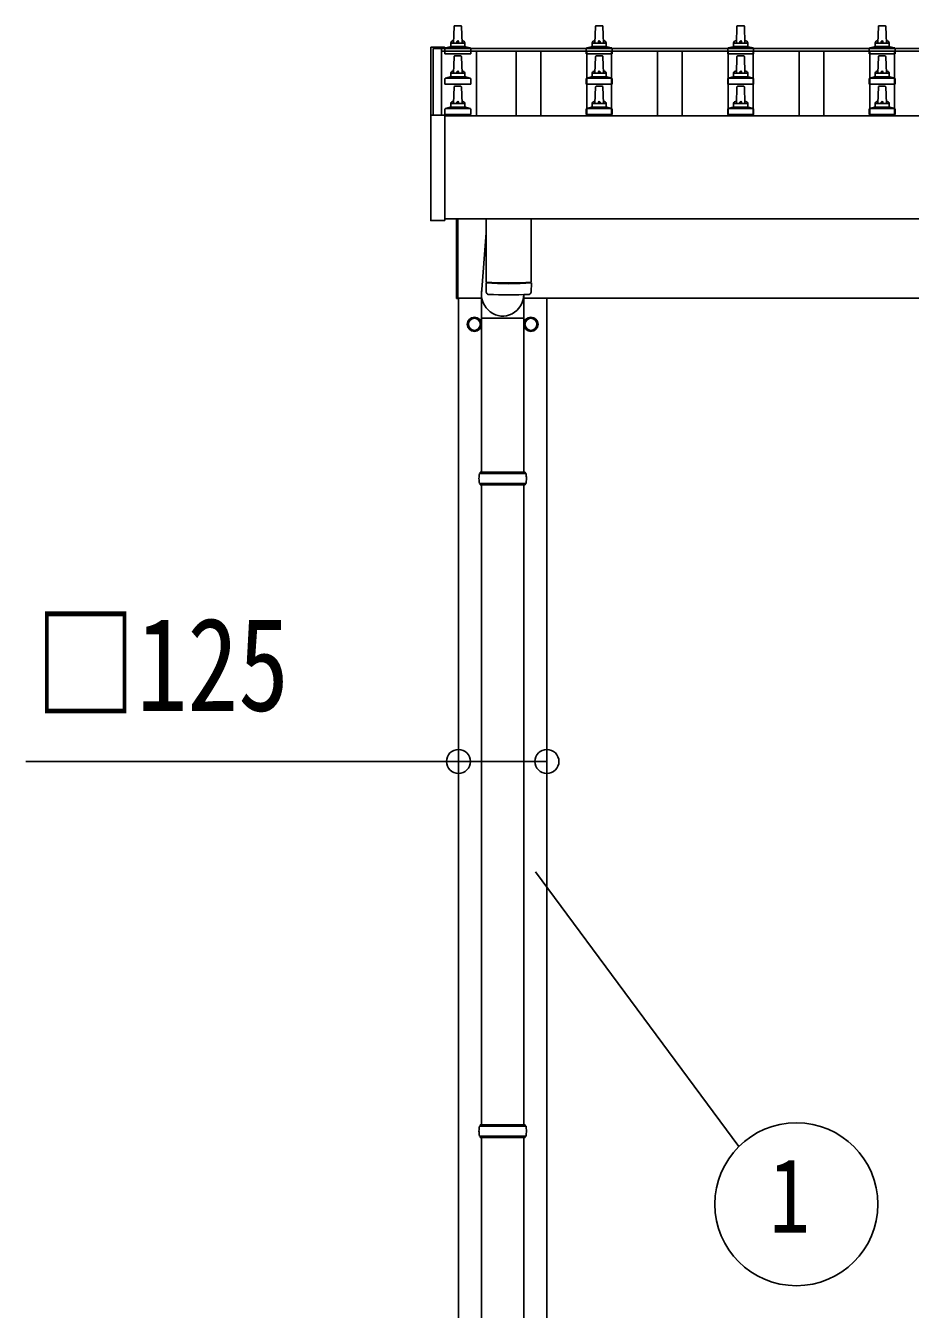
# Model space of a CAD drawing. Units: millimetres, scale not verified. Extents: x -16820 to 16820, y -11880 to 11880.
# Drawn here: x -13380 to -12129, y -2094 to -280 of the extents above; entities that cross this region are included whole.
import ezdxf
from ezdxf.enums import TextEntityAlignment as Align

# ---------------------------------------------------------------- set-up
doc = ezdxf.new("R2010")
doc.units = ezdxf.units.MM
doc.header["$LTSCALE"] = 50
for name, color, linetype in [('0-5_YKK_13', 4, 'Continuous'), ('0-6_YKK_A1', 4, 'Continuous'), ('0-7_YKK_D', 6, 'Continuous')]:
    doc.layers.add(name, color=color, linetype=linetype)
doc.styles.add('ＭＳ ゴシック', font='')
doc.styles.get('ＭＳ ゴシック').set_extended_font_data('MS Gothic')

msp = doc.modelspace()

# ---------------------------------------------------------------- linework, layer by layer
at = {"layer": '0-5_YKK_13'}
for p, q in [((-12774.92, -304.31), (-12774.19, -280.79)), ((-12773.19, -279.81), (-12764.65, -279.81)), ((-12763.65, -280.79), (-12762.92, -304.31)), ((-12574.92, -304.31), (-12574.19, -280.79)), ((-12573.19, -279.81), (-12564.65, -279.81)), ((-12563.65, -280.79), (-12562.92, -304.31)), ((-12374.92, -304.31), (-12374.19, -280.79)), ((-12373.19, -279.81), (-12364.65, -279.81)), ((-12363.65, -280.79), (-12362.92, -304.31)), ((-12174.92, -304.31), (-12174.19, -280.79)), ((-12173.19, -279.81), (-12164.65, -279.81)), ((-12163.65, -280.79), (-12162.92, -304.31)), ((-12778.92, -308.52), (-12778.92, -304.31)), ((-12777.92, -304.31), (-12759.92, -304.31)), ((-12758.92, -308.52), (-12758.92, -304.31)), ((-12578.92, -308.52), (-12578.92, -304.31)), ((-12577.92, -304.31), (-12559.92, -304.31)), ((-12558.92, -308.52), (-12558.92, -304.31)), ((-12378.92, -308.52), (-12378.92, -304.31)), ((-12377.92, -304.31), (-12359.92, -304.31)), ((-12358.92, -308.52), (-12358.92, -304.31)), ((-12178.92, -308.52), (-12178.92, -304.31)), ((-12177.92, -304.31), (-12159.92, -304.31)), ((-12158.92, -308.52), (-12158.92, -304.31)), ((-12807.22, -310.89), (-12807.22, -311.49)), ((-12807.22, -311.49), (-12807.22, -407.06)), ((-12806.22, -310.37), (-12788.22, -310.37)), ((-12787.22, -311.49), (-12787.22, -310.89)), ((-12787.22, -312.11), (-12787.22, -311.49)), ((-12787.17, -319.81), (-12787.17, -312.1)), ((-12750.67, -319.81), (-12787.17, -319.81)), ((-12786.79, -311.31), (-12751.05, -311.31)), ((-12786.41, -311.13), (-12779.69, -309.5)), ((-12779.3, -309.31), (-12758.54, -309.31)), ((-12774.92, -347.17), (-12774.19, -323.64)), ((-12773.19, -322.67), (-12764.65, -322.67)), ((-12763.65, -323.64), (-12762.92, -347.17)), ((-12751.44, -311.13), (-12758.16, -309.5)), ((-12750.67, -319.81), (-12750.67, -312.1)), ((-12587.17, -319.81), (-12587.17, -312.1)), ((-12550.67, -319.81), (-12587.17, -319.81)), ((-12586.79, -311.31), (-12551.05, -311.31)), ((-12586.41, -311.13), (-12579.69, -309.5)), ((-12579.3, -309.31), (-12558.54, -309.31)), ((-12574.92, -347.17), (-12574.19, -323.64)), ((-12573.19, -322.67), (-12564.65, -322.67)), ((-12563.65, -323.64), (-12562.92, -347.17)), ((-12551.44, -311.13), (-12558.16, -309.5)), ((-12550.67, -319.81), (-12550.67, -312.1)), ((-12387.17, -319.81), (-12387.17, -312.1)), ((-12350.67, -319.81), (-12387.17, -319.81)), ((-12386.79, -311.31), (-12351.05, -311.31)), ((-12386.41, -311.13), (-12379.69, -309.5)), ((-12379.3, -309.31), (-12358.54, -309.31)), ((-12374.92, -347.17), (-12374.19, -323.64)), ((-12373.19, -322.67), (-12364.65, -322.67)), ((-12363.65, -323.64), (-12362.92, -347.17)), ((-12351.44, -311.13), (-12358.16, -309.5)), ((-12350.67, -319.81), (-12350.67, -312.1)), ((-12187.17, -319.81), (-12187.17, -312.1)), ((-12150.67, -319.81), (-12187.17, -319.81)), ((-12186.79, -311.31), (-12151.05, -311.31)), ((-12186.41, -311.13), (-12179.69, -309.5)), ((-12179.3, -309.31), (-12158.54, -309.31)), ((-12174.92, -347.17), (-12174.19, -323.64)), ((-12173.19, -322.67), (-12164.65, -322.67)), ((-12163.65, -323.64), (-12162.92, -347.17)), ((-12151.44, -311.13), (-12158.16, -309.5)), ((-12150.67, -319.81), (-12150.67, -312.1)), ((-12787.17, -362.67), (-12787.17, -354.95)), ((-12750.67, -362.67), (-12787.17, -362.67)), ((-12786.79, -354.17), (-12751.05, -354.17)), ((-12786.41, -353.98), (-12779.69, -352.35)), ((-12779.3, -352.17), (-12758.54, -352.17)), ((-12778.92, -351.38), (-12778.92, -347.17)), ((-12777.92, -347.17), (-12759.92, -347.17)), ((-12758.92, -351.38), (-12758.92, -347.17)), ((-12751.44, -353.98), (-12758.16, -352.35)), ((-12750.67, -362.67), (-12750.67, -354.95)), ((-12587.17, -362.67), (-12587.17, -354.95)), ((-12550.67, -362.67), (-12587.17, -362.67)), ((-12586.79, -354.17), (-12551.05, -354.17)), ((-12586.41, -353.98), (-12579.69, -352.35)), ((-12579.3, -352.17), (-12558.54, -352.17)), ((-12578.92, -351.38), (-12578.92, -347.17)), ((-12577.92, -347.17), (-12559.92, -347.17)), ((-12558.92, -351.38), (-12558.92, -347.17)), ((-12551.44, -353.98), (-12558.16, -352.35)), ((-12550.67, -362.67), (-12550.67, -354.95)), ((-12387.17, -362.67), (-12387.17, -354.95)), ((-12350.67, -362.67), (-12387.17, -362.67)), ((-12386.79, -354.17), (-12351.05, -354.17)), ((-12386.41, -353.98), (-12379.69, -352.35)), ((-12379.3, -352.17), (-12358.54, -352.17)), ((-12378.92, -351.38), (-12378.92, -347.17)), ((-12377.92, -347.17), (-12359.92, -347.17)), ((-12358.92, -351.38), (-12358.92, -347.17)), ((-12351.44, -353.98), (-12358.16, -352.35)), ((-12350.67, -362.67), (-12350.67, -354.95)), ((-12187.17, -362.67), (-12187.17, -354.95)), ((-12150.67, -362.67), (-12187.17, -362.67)), ((-12186.79, -354.17), (-12151.05, -354.17)), ((-12186.41, -353.98), (-12179.69, -352.35)), ((-12179.3, -352.17), (-12158.54, -352.17)), ((-12178.92, -351.38), (-12178.92, -347.17)), ((-12177.92, -347.17), (-12159.92, -347.17)), ((-12158.92, -351.38), (-12158.92, -347.17)), ((-12151.44, -353.98), (-12158.16, -352.35)), ((-12150.67, -362.67), (-12150.67, -354.95)), ((-12774.92, -390.02), (-12774.19, -366.5)), ((-12773.19, -365.52), (-12764.65, -365.52)), ((-12763.65, -366.5), (-12762.92, -390.02)), ((-12574.92, -390.02), (-12574.19, -366.5)), ((-12573.19, -365.52), (-12564.65, -365.52)), ((-12563.65, -366.5), (-12562.92, -390.02)), ((-12374.92, -390.02), (-12374.19, -366.5)), ((-12373.19, -365.52), (-12364.65, -365.52)), ((-12363.65, -366.5), (-12362.92, -390.02)), ((-12174.92, -390.02), (-12174.19, -366.5)), ((-12173.19, -365.52), (-12164.65, -365.52)), ((-12163.65, -366.5), (-12162.92, -390.02)), ((-12787.17, -405.52), (-12787.17, -397.81)), ((-12786.79, -397.02), (-12751.05, -397.02)), ((-12786.41, -396.84), (-12779.69, -395.21)), ((-12779.3, -395.02), (-12758.54, -395.02)), ((-12778.92, -394.24), (-12778.92, -390.02)), ((-12777.92, -390.02), (-12759.92, -390.02)), ((-12758.92, -394.24), (-12758.92, -390.02)), ((-12751.44, -396.84), (-12758.16, -395.21)), ((-12750.67, -405.52), (-12750.67, -397.81)), ((-12587.17, -405.52), (-12587.17, -397.81)), ((-12586.79, -397.02), (-12551.05, -397.02)), ((-12586.41, -396.84), (-12579.69, -395.21)), ((-12579.3, -395.02), (-12558.54, -395.02)), ((-12578.92, -394.24), (-12578.92, -390.02)), ((-12577.92, -390.02), (-12559.92, -390.02)), ((-12558.92, -394.24), (-12558.92, -390.02)), ((-12551.44, -396.84), (-12558.16, -395.21)), ((-12550.67, -405.52), (-12550.67, -397.81)), ((-12387.17, -405.52), (-12387.17, -397.81)), ((-12386.79, -397.02), (-12351.05, -397.02)), ((-12386.41, -396.84), (-12379.69, -395.21)), ((-12379.3, -395.02), (-12358.54, -395.02)), ((-12378.92, -394.24), (-12378.92, -390.02)), ((-12377.92, -390.02), (-12359.92, -390.02)), ((-12358.92, -394.24), (-12358.92, -390.02)), ((-12351.44, -396.84), (-12358.16, -395.21)), ((-12350.67, -405.52), (-12350.67, -397.81)), ((-12187.17, -405.52), (-12187.17, -397.81)), ((-12186.79, -397.02), (-12151.05, -397.02)), ((-12186.41, -396.84), (-12179.69, -395.21)), ((-12179.3, -395.02), (-12158.54, -395.02)), ((-12178.92, -394.24), (-12178.92, -390.02)), ((-12177.92, -390.02), (-12159.92, -390.02)), ((-12158.92, -394.24), (-12158.92, -390.02)), ((-12151.44, -396.84), (-12158.16, -395.21)), ((-12150.67, -405.52), (-12150.67, -397.81)), ((-12807.22, -406.96), (-12807.22, -554.96)), ((-12806.22, -406.46), (-12806.72, -406.46)), ((-12788.22, -406.46), (-12806.22, -406.46)), ((-12787.72, -406.46), (-12788.22, -406.46)), ((-12787.22, -554.96), (-12787.22, -406.96)), ((-12750.67, -405.52), (-12787.17, -405.52)), ((-12550.67, -405.52), (-12587.17, -405.52)), ((-12350.67, -405.52), (-12387.17, -405.52)), ((-12150.67, -405.52), (-12187.17, -405.52)), ((-12806.72, -555.46), (-12787.72, -555.46)), ((-12770.92, -665.5), (-12770.92, -552.85)), ((-12768.92, -552.85), (-12768.92, -665.5)), ((-12728.92, -552.85), (-12728.92, -642.48)), ((-12664.92, -552.85), (-12664.92, -642.48)), ((-12728.95, -572.85), (-12735.48, -658.82)), ((-12728.72, -656.46), (-12728.95, -643.48)), ((-12724.45, -642.76), (-12724.43, -643.76)), ((-12669.4, -642.76), (-12669.41, -643.76)), ((-12664.89, -643.48), (-12665.12, -656.46)), ((-12768.92, -665.5), (-12770.92, -665.5)), ((-12735.57, -693.48), (-12735.57, -658.82)), ((-12675.42, -659.99), (-12675.42, -911)), ((-12736.82, -701.75), (-12736.92, -701.75)), ((-12736.82, -702.25), (-12736.92, -702.25)), ((-12735.57, -693.48), (-12675.42, -693.48)), ((-12735.42, -693.48), (-12735.42, -911)), ((-12674.02, -701.75), (-12673.92, -701.75)), ((-12674.02, -702.25), (-12673.92, -702.25)), ((-12672.42, -913), (-12738.42, -913)), ((-12673.42, -911), (-12737.42, -911)), ((-12737.42, -911), (-12737.42, -913)), ((-12673.42, -911), (-12673.42, -913)), ((-12672.42, -927), (-12738.42, -927)), ((-12737.42, -929), (-12737.42, -927)), ((-12673.42, -929), (-12737.42, -929)), ((-12735.42, -929), (-12735.42, -1833.5)), ((-12675.42, -929), (-12675.42, -1833.5)), ((-12673.42, -929), (-12673.42, -927)), ((-12672.42, -1835.49), (-12738.42, -1835.49)), ((-12672.42, -1849.49), (-12738.42, -1849.49)), ((-12673.42, -1833.49), (-12737.42, -1833.49)), ((-12737.42, -1833.49), (-12737.42, -1835.49)), ((-12737.42, -1851.49), (-12737.42, -1849.49)), ((-12673.42, -1833.49), (-12673.42, -1835.49)), ((-12673.42, -1851.49), (-12673.42, -1849.49)), ((-12673.42, -1851.49), (-12737.42, -1851.49)), ((-12735.42, -1851.49), (-12735.42, -2756)), ((-12675.42, -1851.49), (-12675.42, -2756))]:
    msp.add_line(p, q, dxfattribs=at)
for points in [[(-12807.22, -310.89), (-12807.19, -310.7), (-12807.11, -310.57), (-12807.02, -310.49), (-12806.94, -310.43), (-12806.86, -310.41), (-12806.81, -310.39), (-12806.77, -310.39), (-12806.73, -310.38), (-12806.54, -310.37), (-12806.36, -310.37), (-12806.22, -310.37)], [(-12788.22, -310.37), (-12788.03, -310.37), (-12787.86, -310.38), (-12787.72, -310.38), (-12787.65, -310.39), (-12787.59, -310.4), (-12787.5, -310.44), (-12787.37, -310.54), (-12787.28, -310.67), (-12787.27, -310.69)]]:
    msp.add_lwpolyline(points, dxfattribs=at)
for points in [[(-12745.42, -692.19), (-12753.92, -697.09), (-12753.92, -706.91), (-12745.42, -711.81), (-12736.92, -706.91), (-12736.92, -697.09)], [(-12665.42, -692.19), (-12656.92, -697.09), (-12656.92, -706.91), (-12665.42, -711.81), (-12673.92, -706.91), (-12673.92, -697.09)]]:
    msp.add_lwpolyline(points, close=True, dxfattribs=at)
for centre, radius in [((-12745.42, -702), 10), ((-12745.42, -702), 8.5), ((-12665.42, -702), 10), ((-12665.42, -702), 8.5)]:
    msp.add_circle(centre, radius, dxfattribs=at)
for centre, radius, start, end in [((-12773.19, -280.81), 1, 90, 178.60509), ((-12764.65, -280.81), 1, 1.39491, 90), ((-12573.19, -280.81), 1, 90, 178.60509), ((-12564.65, -280.81), 1, 1.39491, 90), ((-12373.19, -280.81), 1, 90, 178.60509), ((-12364.65, -280.81), 1, 1.39491, 90), ((-12173.19, -280.81), 1, 90, 178.60509), ((-12164.65, -280.81), 1, 1.39491, 90), ((-12774.84, -304.94), 4.13, 90, 171.17633), ((-12777.92, -305.31), 1, 90, 180), ((-12765.59, -304.31), 4.83, 133.60282, 180), ((-12772.25, -304.31), 4.83, 0, 46.39718), ((-12763.01, -304.94), 4.13, 8.82367, 90), ((-12759.92, -305.31), 1, 0, 90), ((-12574.84, -304.94), 4.13, 90, 171.17633), ((-12577.92, -305.31), 1, 90, 180), ((-12565.59, -304.31), 4.83, 133.60282, 180), ((-12572.25, -304.31), 4.83, 0, 46.39718), ((-12563.01, -304.94), 4.13, 8.82367, 90), ((-12559.92, -305.31), 1, 0, 90), ((-12374.84, -304.94), 4.13, 90, 171.17633), ((-12377.92, -305.31), 1, 90, 180), ((-12365.59, -304.31), 4.83, 133.60282, 180), ((-12372.25, -304.31), 4.83, 0, 46.39718), ((-12363.01, -304.94), 4.13, 8.82367, 90), ((-12359.92, -305.31), 1, 0, 90), ((-12174.84, -304.94), 4.13, 90, 171.17633), ((-12177.92, -305.31), 1, 90, 180), ((-12165.59, -304.31), 4.83, 133.60282, 180), ((-12172.25, -304.31), 4.83, 0, 46.39718), ((-12163.01, -304.94), 4.13, 8.82367, 90), ((-12159.92, -305.31), 1, 0, 90), ((-12787.72, -310.89), 0.499, 0.00068, 23.5008), ((-12786.17, -312.1), 1, 103.62699, 180), ((-12779.92, -308.52), 1, 283.62699, 0), ((-12773.19, -323.67), 1, 90, 178.60509), ((-12764.65, -323.67), 1, 1.39491, 90), ((-12757.92, -308.52), 1, 180, 256.37301), ((-12751.67, -312.1), 1, 0, 76.37301), ((-12586.17, -312.1), 1, 103.62699, 180), ((-12579.92, -308.52), 1, 283.62699, 0), ((-12573.19, -323.67), 1, 90, 178.60509), ((-12564.65, -323.67), 1, 1.39491, 90), ((-12557.92, -308.52), 1, 180, 256.37301), ((-12551.67, -312.1), 1, 0, 76.37301), ((-12386.17, -312.1), 1, 103.62699, 180), ((-12379.92, -308.52), 1, 283.62699, 0), ((-12373.19, -323.67), 1, 90, 178.60509), ((-12364.65, -323.67), 1, 1.39491, 90), ((-12357.92, -308.52), 1, 180, 256.37301), ((-12351.67, -312.1), 1, 0, 76.37301), ((-12186.17, -312.1), 1, 103.62699, 180), ((-12179.92, -308.52), 1, 283.62699, 0), ((-12173.19, -323.67), 1, 90, 178.60509), ((-12164.65, -323.67), 1, 1.39491, 90), ((-12157.92, -308.52), 1, 180, 256.37301), ((-12151.67, -312.1), 1, 0, 76.37301), ((-12774.84, -347.8), 4.13, 90, 171.17633), ((-12765.59, -347.17), 4.83, 133.60282, 180), ((-12772.25, -347.17), 4.83, 0, 46.39718), ((-12763.01, -347.8), 4.13, 8.82367, 90), ((-12574.84, -347.8), 4.13, 90, 171.17633), ((-12565.59, -347.17), 4.83, 133.60282, 180), ((-12572.25, -347.17), 4.83, 0, 46.39718), ((-12563.01, -347.8), 4.13, 8.82367, 90), ((-12374.84, -347.8), 4.13, 90, 171.17633), ((-12365.59, -347.17), 4.83, 133.60282, 180), ((-12372.25, -347.17), 4.83, 0, 46.39718), ((-12363.01, -347.8), 4.13, 8.82367, 90), ((-12174.84, -347.8), 4.13, 90, 171.17633), ((-12165.59, -347.17), 4.83, 133.60282, 180), ((-12172.25, -347.17), 4.83, 0, 46.39718), ((-12163.01, -347.8), 4.13, 8.82367, 90), ((-12786.17, -354.95), 1, 103.62699, 180), ((-12779.92, -351.38), 1, 283.62699, 0), ((-12777.92, -348.17), 1, 90, 180), ((-12759.92, -348.17), 1, 0, 90), ((-12757.92, -351.38), 1, 180, 256.37301), ((-12751.67, -354.95), 1, 0, 76.37301), ((-12586.17, -354.95), 1, 103.62699, 180), ((-12579.92, -351.38), 1, 283.62699, 0), ((-12577.92, -348.17), 1, 90, 180), ((-12559.92, -348.17), 1, 0, 90), ((-12557.92, -351.38), 1, 180, 256.37301), ((-12551.67, -354.95), 1, 0, 76.37301), ((-12386.17, -354.95), 1, 103.62699, 180), ((-12379.92, -351.38), 1, 283.62699, 0), ((-12377.92, -348.17), 1, 90, 180), ((-12359.92, -348.17), 1, 0, 90), ((-12357.92, -351.38), 1, 180, 256.37301), ((-12351.67, -354.95), 1, 0, 76.37301), ((-12186.17, -354.95), 1, 103.62699, 180), ((-12179.92, -351.38), 1, 283.62699, 0), ((-12177.92, -348.17), 1, 90, 180), ((-12159.92, -348.17), 1, 0, 90), ((-12157.92, -351.38), 1, 180, 256.37301), ((-12151.67, -354.95), 1, 0, 76.37301), ((-12773.19, -366.52), 1, 90, 178.60509), ((-12764.65, -366.52), 1, 1.39491, 90), ((-12573.19, -366.52), 1, 90, 178.60509), ((-12564.65, -366.52), 1, 1.39491, 90), ((-12373.19, -366.52), 1, 90, 178.60509), ((-12364.65, -366.52), 1, 1.39491, 90), ((-12173.19, -366.52), 1, 90, 178.60509), ((-12164.65, -366.52), 1, 1.39491, 90), ((-12786.17, -397.81), 1, 103.62699, 180), ((-12779.92, -394.24), 1, 283.62699, 0), ((-12774.84, -390.66), 4.13, 90, 171.17633), ((-12777.92, -391.02), 1, 90, 180), ((-12765.59, -390.02), 4.83, 133.60282, 180), ((-12772.25, -390.02), 4.83, 0, 46.39718), ((-12763.01, -390.66), 4.13, 8.82367, 90), ((-12759.92, -391.02), 1, 0, 90), ((-12757.92, -394.24), 1, 180, 256.37301), ((-12751.67, -397.81), 1, 0, 76.37301), ((-12586.17, -397.81), 1, 103.62699, 180), ((-12579.92, -394.24), 1, 283.62699, 0), ((-12574.84, -390.66), 4.13, 90, 171.17633), ((-12577.92, -391.02), 1, 90, 180), ((-12565.59, -390.02), 4.83, 133.60282, 180), ((-12572.25, -390.02), 4.83, 0, 46.39718), ((-12563.01, -390.66), 4.13, 8.82367, 90), ((-12559.92, -391.02), 1, 0, 90), ((-12557.92, -394.24), 1, 180, 256.37301), ((-12551.67, -397.81), 1, 0, 76.37301), ((-12386.17, -397.81), 1, 103.62699, 180), ((-12379.92, -394.24), 1, 283.62699, 0), ((-12374.84, -390.66), 4.13, 90, 171.17633), ((-12377.92, -391.02), 1, 90, 180), ((-12365.59, -390.02), 4.83, 133.60282, 180), ((-12372.25, -390.02), 4.83, 0, 46.39718), ((-12363.01, -390.66), 4.13, 8.82367, 90), ((-12359.92, -391.02), 1, 0, 90), ((-12357.92, -394.24), 1, 180, 256.37301), ((-12351.67, -397.81), 1, 0, 76.37301), ((-12186.17, -397.81), 1, 103.62699, 180), ((-12179.92, -394.24), 1, 283.62699, 0), ((-12174.84, -390.66), 4.13, 90, 171.17633), ((-12177.92, -391.02), 1, 90, 180), ((-12165.59, -390.02), 4.83, 133.60282, 180), ((-12172.25, -390.02), 4.83, 0, 46.39718), ((-12163.01, -390.66), 4.13, 8.82367, 90), ((-12159.92, -391.02), 1, 0, 90), ((-12157.92, -394.24), 1, 180, 256.37301), ((-12151.67, -397.81), 1, 0, 76.37301), ((-12806.72, -406.96), 0.5, 90, 180), ((-12787.72, -406.96), 0.5, 0, 90), ((-12806.72, -554.96), 0.5, 180, 270), ((-12787.72, -554.96), 0.5, 270, 0), ((-12696.92, -162.75), 480.8, 266.18381, 273.81619), ((-12696.92, -163.75), 480.8, 266.18381, 273.81619), ((-12725.3, -656.23), 3.43, 183.91307, 262.91645), ((-12696.93, -140.77), 519.67, 266.82357, 273.17802), ((-12668.54, -656.23), 3.43, 277.00994, 356.09787), ((-12745.42, -702), 8.6, 171.25399, 188.74601), ((-12745.42, -702), 8.6, 111.25399, 128.74601), ((-12745.42, -702), 8.6, 51.25399, 68.74601), ((-12745.42, -702), 8.6, 1.66581, 8.74601), ((-12745.42, -702), 8.6, 351.25399, 358.33419), ((-12665.42, -702), 8.6, 171.25399, 178.33419), ((-12665.42, -702), 8.6, 181.66581, 188.74601), ((-12665.42, -702), 8.6, 111.25399, 128.74601), ((-12665.42, -702), 8.6, 51.25399, 68.74601), ((-12665.42, -702), 8.6, 351.25399, 8.74601), ((-12745.42, -702), 8.6, 231.25399, 248.74601), ((-12745.42, -702), 8.6, 291.25399, 308.74601), ((-12665.42, -702), 8.6, 231.25399, 248.74601), ((-12665.42, -702), 8.6, 291.25399, 308.74601), ((-12689.67, -920), 49.25, 171.82876, 180.00002), ((-12689.67, -920), 49.25, 180.00002, 188.17127), ((-12721.17, -920), 49.25, 359.99998, 8.17124), ((-12721.17, -920), 49.25, 351.82873, 359.99998), ((-12689.67, -1842.49), 49.25, 171.82876, 180.00002), ((-12689.67, -1842.49), 49.25, 180.00002, 188.17127), ((-12721.17, -1842.49), 49.25, 359.99998, 8.17124), ((-12721.17, -1842.49), 49.25, 351.82873, 359.99998)]:
    msp.add_arc(centre, radius, start, end, dxfattribs=at)
msp.add_ellipse((-12705.42, -658.82), major_axis=(0, -31.56), ratio=0.952301, start_param=4.5832251, end_param=7.8170597, dxfattribs=at)
at = {"layer": '0-6_YKK_A1'}
for p, q in [((-12803.92, -312.06), (-12791.92, -312.06)), ((-12803.92, -406.46), (-12803.92, -312.06)), ((-12791.92, -406.46), (-12791.92, -312.06)), ((-12791.92, -312.11), (-9745.92, -312.11)), ((-12791.92, -312.11), (-12791.92, -315.69)), ((-12791.92, -315.69), (-9745.92, -315.69)), ((-12742.42, -315.69), (-12742.42, -407.11)), ((-12686.42, -407.11), (-12686.42, -315.69)), ((-12651.42, -407.11), (-12651.42, -315.69)), ((-12586.42, -407.11), (-12586.42, -315.69)), ((-12551.42, -407.11), (-12551.42, -315.69)), ((-12486.42, -407.11), (-12486.42, -315.69)), ((-12451.42, -407.11), (-12451.42, -315.69)), ((-12386.42, -407.11), (-12386.42, -315.69)), ((-12351.42, -407.11), (-12351.42, -315.69)), ((-12286.42, -407.11), (-12286.42, -315.69)), ((-12251.42, -407.11), (-12251.42, -315.69)), ((-12186.42, -407.11), (-12186.42, -315.69)), ((-12151.42, -407.11), (-12151.42, -315.69)), ((-12787.22, -407.19), (-9750.62, -407.19)), ((-9750.62, -552.85), (-12787.22, -552.85)), ((-12768.92, -665), (-12735.57, -665)), ((-12767.92, -3465), (-12767.92, -665)), ((-12675.42, -665), (-9862.42, -665)), ((-12642.92, -665), (-12642.92, -3465))]:
    msp.add_line(p, q, dxfattribs=at)
at = {"layer": '0-7_YKK_D'}
msp.add_line((-12658.98, -1475.92), (-12371.31, -1864.15), dxfattribs=at)
msp.add_lwpolyline([(-12642.92, -1320), (-12767.92, -1320), (-13379.92, -1320)], dxfattribs=at)
for centre, radius in [((-12767.92, -1320), 17), ((-12642.92, -1320), 17), ((-12290.15, -1945.91), 115.2)]:
    msp.add_circle(centre, radius, dxfattribs=at)

# ---------------------------------------------------------------- texts
at = {"layer": '0-7_YKK_D', "style": 'ＭＳ ゴシック', "width": 0.8}
for s, height, p in [('□125', 132, (-13367.12, -1288)), ('1', 105.6, (-12328.55, -2017.91))]:
    msp.add_text(s, height=height, dxfattribs=at).set_placement(p, align=Align.BOTTOM_LEFT)

doc.saveas('drawing.dxf')
